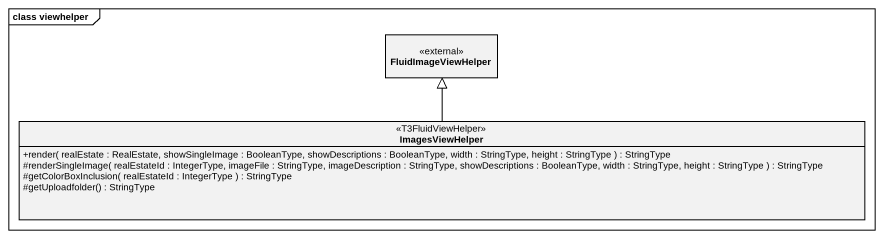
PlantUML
@startuml
mainframe class viewhelper
hide circle
hide empty members
skinparam classAttributeIconSize 0
class FluidImageViewHelper <<external>>
class ImagesViewHelper <<T3FluidViewHelper>> {
  +render( realEstate : RealEstate, showSingleImage : BooleanType, showDescriptions : BooleanType, width : StringType, height : StringType ) : StringType
  #renderSingleImage( realEstateId : IntegerType, imageFile : StringType, imageDescription : StringType, showDescriptions : BooleanType, width : StringType, height : StringType ) : StringType
  #getColorBoxInclusion( realEstateId : IntegerType ) : StringType
  #getUploadfolder() : StringType
}
ImagesViewHelper -up-|> FluidImageViewHelper
@enduml
